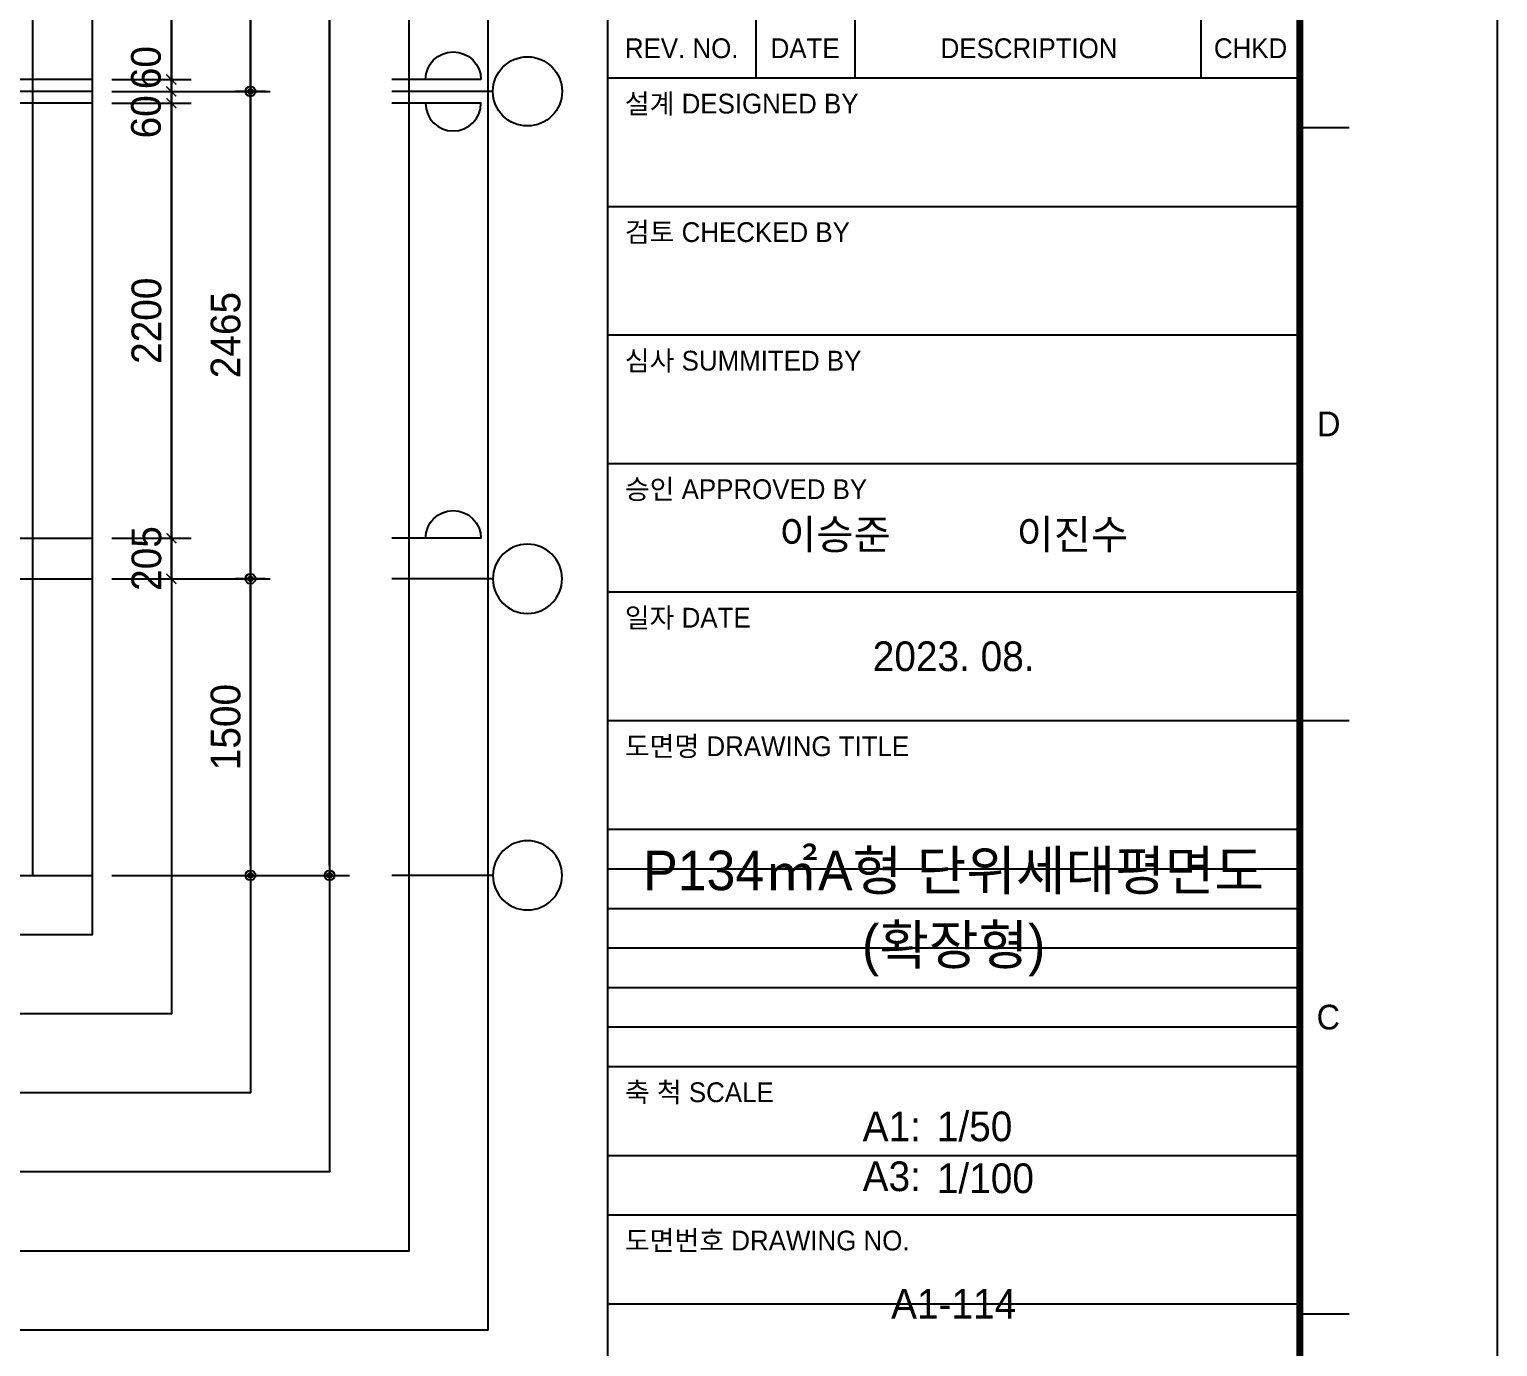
# Model space of a CAD drawing. Header units: millimetres. Extents: x -24416 to 92204, y -190080 to 23760.
# Drawn here: x 84781 to 92204, y -154697 to -148034 of the extents above; entities that cross this region are included whole.
import ezdxf
from ezdxf.enums import TextEntityAlignment as Align
from ezdxf.xclip import XClip

# ---------------------------------------------------------------- set-up
doc = ezdxf.new("R2010")
doc.units = ezdxf.units.MM
doc.header["$LTSCALE"] = 50
doc.header["$XCLIPFRAME"] = 0
doc.linetypes.add('AUDIT_D_220706163347-0', pattern=[0])
doc.linetypes.add('CEN', pattern=[62, 60, -1, 0, -1])
doc.layers.get('defpoints').update_dxf_attribs({"color": 139})
for name, color, linetype in [('00-FORM TEX', 3, 'Continuous'), ('A-치수', 7, 'AUDIT_D_220706163347-0'), ('AA-BORD-FORM', 7, 'Continuous'), ('AA-BORD-TEXT', 3, 'Continuous'), ('AA-XXXX-DIMS', 7, 'Continuous'), ('CEN_CON', 1, 'CEN'), ('CEN_WALL', 12, 'CEN'), ('DIM', 7, 'AUDIT_D_220706163347-0'), ('ELE3_CON', 7, 'Continuous')]:
    doc.layers.add(name, color=color, linetype=linetype)
doc.layers.add('MC', color=135, linetype='Continuous', plot=False)
doc.styles.add('HAUD01', font='Dotum.ttf')
doc.styles.add('맑은고딕', font='malgun.ttf', dxfattribs={"width": 0.9})
doc.dimstyles.new('DIM-50', dxfattribs={"dimscale": 50, "dimtxt": 3, "dimasz": 1, "dimexe": 2, "dimexo": 2, "dimgap": 1, "dimtad": 1, "dimdec": 0, "dimzin": 0, "dimdsep": 46, "dimtxsty": '맑은고딕', "dimblk1": 'DIMDOT', "dimblk2": 'DIMDOT', "dimsah": 1, "dimcen": 0.09, "dimdle": 2, "dimclrd": 7, "dimclre": 7, "dimclrt": 3, "dimadec": 0, "dimazin": 0, "dimtfac": 1, "dimtdec": 0, "dimtix": 1, "dimtmove": 2, "dimatfit": 3, "dimldrblk": 'DIMDOT', "dimfxl": 1, "dimtolj": 1, "dimtzin": 0, "dimarcsym": 0})
doc.dimstyles.new('MCDIM-50', dxfattribs={"dimscale": 50, "dimtxt": 3, "dimasz": 1, "dimexe": 2, "dimexo": 2, "dimgap": 1, "dimtad": 1, "dimdec": 0, "dimzin": 0, "dimdsep": 46, "dimtxsty": '맑은고딕', "dimblk1": 'ARCHTICK', "dimblk2": 'ARCHTICK', "dimsah": 1, "dimcen": 0.09, "dimdle": 2, "dimclrd": 7, "dimclre": 7, "dimclrt": 3, "dimadec": 0, "dimazin": 0, "dimtfac": 1, "dimtdec": 0, "dimtix": 1, "dimtmove": 2, "dimatfit": 3, "dimldrblk": 'ARCHTICK', "dimfxl": 1, "dimtolj": 1, "dimtzin": 0, "dimarcsym": 0})

# ---------------------------------------------------------------- blocks, each defined once
blk = doc.blocks.new('U-131A(확장)2', base_point=(284085.3, -82263.2))
at = {"layer": 'CEN_CON'}
blk.add_line((299020.3, -82263.2), (314255.3, -82263.2), dxfattribs=at)
at = {"layer": 'CEN_WALL'}
for p, q in [((314255.3, -78298.2), (299325.3, -78298.2)), ((299020.3, -80763.2), (314255.3, -80763.2))]:
    blk.add_line(p, q, dxfattribs=at)
at = {"layer": 'ELE3_CON'}
for p, q in [((313955.3, -82263.2), (313955.3, -72518.2)), ((309905.3, -82263.2), (313955.3, -82263.2))]:
    blk.add_line(p, q, dxfattribs=at)
at = {"layer": 'MC'}
for p, q in [((314255.3, -78238.2), (299020.3, -78238.2)), ((314255.3, -78358.2), (299020.3, -78358.2)), ((299020.3, -80558.2), (314255.3, -80558.2))]:
    blk.add_line(p, q, dxfattribs=at)
blk = doc.blocks.new('DIMDOT')
at = {"layer": 'AA-XXXX-DIMS'}
for p, q in [((0, -1.5), (0, 1.5)), ((-1.5, 0), (1.5, 0))]:
    blk.add_line(p, q, dxfattribs=at)
for radius in [0.5, 0.25]:
    blk.add_circle((0, 0), radius, dxfattribs=at)
blk = doc.blocks.new('*D280')
at = {"layer": 'defpoints', "color": 0, "transparency": 16777216}
for p in [(34944.9, -174573.2), (35744.9, -174573.2), (34944.9, -176073.2)]:
    blk.add_point(p, dxfattribs=at)
at = {"layer": 'DIM', "color": 7, "lineweight": -2, "transparency": 16777216}
for p, q in [((35044.9, -174573.2), (35844.9, -174573.2)), ((35744.9, -176023.2), (35744.9, -174623.2)), ((35044.9, -176073.2), (35844.9, -176073.2))]:
    blk.add_line(p, q, dxfattribs=at)
at = {"layer": 'DIM', "color": 7, "lineweight": -2, "transparency": 16777216, "xscale": 50, "yscale": 50, "zscale": 50}
for p, rotation in [((35744.9, -174573.2), 90), ((35744.9, -176073.2), 270)]:
    blk.add_blockref('DIMDOT', p, dxfattribs=dict(at, rotation=rotation))
at = {"layer": 'DIM', "color": 3, "transparency": 16777216, "insert": (35619.8, -175323.2), "char_height": 150, "attachment_point": 5, "rotation": 90, "style": 'HAUD01'}
blk.add_mtext('\\A1;1500', dxfattribs=at)
blk = doc.blocks.new('*D281')
at = {"layer": 'defpoints', "color": 0, "transparency": 16777216}
for p in [(34944.9, -172108.2), (35744.9, -172108.2), (34944.9, -174573.2)]:
    blk.add_point(p, dxfattribs=at)
at = {"layer": 'DIM', "color": 7, "lineweight": -2, "transparency": 16777216}
for p, q in [((35044.9, -172108.2), (35844.9, -172108.2)), ((35744.9, -174523.2), (35744.9, -172158.2)), ((35044.9, -174573.2), (35844.9, -174573.2))]:
    blk.add_line(p, q, dxfattribs=at)
at = {"layer": 'DIM', "color": 7, "lineweight": -2, "transparency": 16777216, "xscale": 50, "yscale": 50, "zscale": 50}
for p, rotation in [((35744.9, -172108.2), 90), ((35744.9, -174573.2), 270)]:
    blk.add_blockref('DIMDOT', p, dxfattribs=dict(at, rotation=rotation))
at = {"layer": 'DIM', "color": 3, "transparency": 16777216, "insert": (35619.8, -173340.7), "char_height": 150, "attachment_point": 5, "rotation": 90, "style": 'HAUD01'}
blk.add_mtext('\\A1;2465', dxfattribs=at)
blk = doc.blocks.new('*D282')
at = {"layer": 'defpoints', "color": 0, "transparency": 16777216}
for p in [(34944.9, -167488.2), (35744.9, -167488.2), (34944.9, -172108.2)]:
    blk.add_point(p, dxfattribs=at)
at = {"layer": 'DIM', "color": 7, "lineweight": -2, "transparency": 16777216}
for p, q in [((35044.9, -167488.2), (35844.9, -167488.2)), ((35744.9, -172058.2), (35744.9, -167538.2)), ((35044.9, -172108.2), (35844.9, -172108.2))]:
    blk.add_line(p, q, dxfattribs=at)
at = {"layer": 'DIM', "color": 7, "lineweight": -2, "transparency": 16777216, "xscale": 50, "yscale": 50, "zscale": 50}
for p, rotation in [((35744.9, -167488.2), 90), ((35744.9, -172108.2), 270)]:
    blk.add_blockref('DIMDOT', p, dxfattribs=dict(at, rotation=rotation))
at = {"layer": 'DIM', "color": 3, "transparency": 16777216, "insert": (35619.8, -169798.2), "char_height": 150, "attachment_point": 5, "rotation": 90, "style": 'HAUD01'}
blk.add_mtext('\\A1;4620', dxfattribs=at)
blk = doc.blocks.new('*D285')
at = {"layer": 'defpoints', "color": 0, "transparency": 16777216}
for p in [(34944.9, -165738.2), (36144.9, -165738.2), (34944.9, -176073.2)]:
    blk.add_point(p, dxfattribs=at)
at = {"layer": 'DIM', "color": 7, "lineweight": -2, "transparency": 16777216}
for p, q in [((35044.9, -165738.2), (36244.9, -165738.2)), ((36144.9, -176023.2), (36144.9, -165788.2)), ((35044.9, -176073.2), (36244.9, -176073.2))]:
    blk.add_line(p, q, dxfattribs=at)
at = {"layer": 'DIM', "color": 7, "lineweight": -2, "transparency": 16777216, "xscale": 50, "yscale": 50, "zscale": 50}
for p, rotation in [((36144.9, -165738.2), 90), ((36144.9, -176073.2), 270)]:
    blk.add_blockref('DIMDOT', p, dxfattribs=dict(at, rotation=rotation))
at = {"layer": 'DIM', "color": 3, "transparency": 16777216, "insert": (36019.8, -170905.7), "char_height": 150, "attachment_point": 5, "rotation": 90, "style": 'HAUD01'}
blk.add_mtext('\\A1;10335', dxfattribs=at)
blk = doc.blocks.new('_ArchTick')
at = {"color": 0, "linetype": 'ByBlock', "const_width": 0.15}
blk.add_lwpolyline([(-0.5, -0.5), (0.5, 0.5)], dxfattribs=at)
blk = doc.blocks.new('*D286')
at = {"layer": 'defpoints', "color": 0, "linetype": 'ByBlock', "transparency": 16777216}
for p in [(34944.9, -174368.2), (35344.9, -174368.2), (34944.9, -174573.2)]:
    blk.add_point(p, dxfattribs=at)
at = {"layer": 'DIM', "color": 7, "linetype": 'ByBlock', "lineweight": -2, "transparency": 16777216}
for p, q in [((35344.9, -174368.2), (35344.9, -174318.2)), ((35044.9, -174368.2), (35444.9, -174368.2)), ((35344.9, -174573.2), (35344.9, -174368.2)), ((35044.9, -174573.2), (35444.9, -174573.2)), ((35344.9, -174573.2), (35344.9, -174623.2))]:
    blk.add_line(p, q, dxfattribs=at)
at = {"layer": 'DIM', "color": 7, "linetype": 'ByBlock', "lineweight": -2, "transparency": 16777216, "xscale": 50, "yscale": 50, "zscale": 50}
for p, rotation in [((35344.9, -174368.2), 270), ((35344.9, -174573.2), 90)]:
    blk.add_blockref('_ArchTick', p, dxfattribs=dict(at, rotation=rotation))
at = {"layer": 'DIM', "color": 3, "linetype": 'ByBlock', "transparency": 16777216, "insert": (35219.8, -174470.7), "char_height": 150, "attachment_point": 5, "rotation": 90, "style": 'HAUD01'}
blk.add_mtext('\\A1;205', dxfattribs=at)
blk = doc.blocks.new('*D287')
at = {"layer": 'defpoints', "color": 0, "linetype": 'ByBlock', "transparency": 16777216}
for p in [(34944.9, -172168.2), (35344.9, -172168.2), (34944.9, -174368.2)]:
    blk.add_point(p, dxfattribs=at)
at = {"layer": 'DIM', "color": 7, "linetype": 'ByBlock', "lineweight": -2, "transparency": 16777216}
for p, q in [((35344.9, -174468.2), (35344.9, -172068.2)), ((35044.9, -172168.2), (35444.9, -172168.2)), ((35044.9, -174368.2), (35444.9, -174368.2))]:
    blk.add_line(p, q, dxfattribs=at)
at = {"layer": 'DIM', "color": 7, "linetype": 'ByBlock', "lineweight": -2, "transparency": 16777216, "xscale": 50, "yscale": 50, "zscale": 50}
for p, rotation in [((35344.9, -172168.2), 90), ((35344.9, -174368.2), 270)]:
    blk.add_blockref('_ArchTick', p, dxfattribs=dict(at, rotation=rotation))
at = {"layer": 'DIM', "color": 3, "linetype": 'ByBlock', "transparency": 16777216, "insert": (35219.8, -173268.2), "char_height": 150, "attachment_point": 5, "rotation": 90, "style": 'HAUD01'}
blk.add_mtext('\\A1;2200', dxfattribs=at)
blk = doc.blocks.new('*D288')
at = {"layer": 'defpoints', "color": 0, "linetype": 'ByBlock', "transparency": 16777216}
for p in [(34944.9, -172108.2), (35344.9, -172108.2), (34944.9, -172168.2)]:
    blk.add_point(p, dxfattribs=at)
at = {"layer": 'DIM', "color": 7, "linetype": 'ByBlock', "lineweight": -2, "transparency": 16777216}
for p, q in [((35344.9, -172108.2), (35344.9, -172058.2)), ((35044.9, -172108.2), (35444.9, -172108.2)), ((35344.9, -172168.2), (35344.9, -172108.2)), ((35044.9, -172168.2), (35444.9, -172168.2)), ((35344.9, -172168.2), (35344.9, -172218.2))]:
    blk.add_line(p, q, dxfattribs=at)
at = {"layer": 'DIM', "color": 7, "linetype": 'ByBlock', "lineweight": -2, "transparency": 16777216, "xscale": 50, "yscale": 50, "zscale": 50}
for p, rotation in [((35344.9, -172108.2), 270), ((35344.9, -172168.2), 90)]:
    blk.add_blockref('_ArchTick', p, dxfattribs=dict(at, rotation=rotation))
at = {"layer": 'DIM', "color": 3, "linetype": 'ByBlock', "transparency": 16777216, "insert": (35217.4, -172236.8), "char_height": 150, "attachment_point": 5, "rotation": 90, "style": 'HAUD01'}
blk.add_mtext('\\A1;60', dxfattribs=at)
blk = doc.blocks.new('*D289')
at = {"layer": 'defpoints', "color": 0, "linetype": 'ByBlock', "transparency": 16777216}
for p in [(34944.9, -172048.2), (35344.9, -172048.2), (34944.9, -172108.2)]:
    blk.add_point(p, dxfattribs=at)
at = {"layer": 'DIM', "color": 7, "linetype": 'ByBlock', "lineweight": -2, "transparency": 16777216}
for p, q in [((35044.9, -172048.2), (35444.9, -172048.2)), ((35344.9, -172048.2), (35344.9, -171998.2)), ((35344.9, -172108.2), (35344.9, -172048.2)), ((35044.9, -172108.2), (35444.9, -172108.2)), ((35344.9, -172108.2), (35344.9, -172158.2))]:
    blk.add_line(p, q, dxfattribs=at)
at = {"layer": 'DIM', "color": 7, "linetype": 'ByBlock', "lineweight": -2, "transparency": 16777216, "xscale": 50, "yscale": 50, "zscale": 50}
for p, rotation in [((35344.9, -172048.2), 270), ((35344.9, -172108.2), 90)]:
    blk.add_blockref('_ArchTick', p, dxfattribs=dict(at, rotation=rotation))
at = {"layer": 'DIM', "color": 3, "linetype": 'ByBlock', "transparency": 16777216, "insert": (35217.4, -171987.9), "char_height": 150, "attachment_point": 5, "rotation": 90, "style": 'HAUD01'}
blk.add_mtext('\\A1;60', dxfattribs=at)
blk = doc.blocks.new('*D290')
at = {"layer": 'defpoints', "color": 0, "linetype": 'ByBlock', "transparency": 16777216}
for p in [(34944.9, -167693.2), (35344.9, -167693.2), (34944.9, -172048.2)]:
    blk.add_point(p, dxfattribs=at)
at = {"layer": 'DIM', "color": 7, "linetype": 'ByBlock', "lineweight": -2, "transparency": 16777216}
for p, q in [((35344.9, -172148.2), (35344.9, -167593.2)), ((35044.9, -167693.2), (35444.9, -167693.2)), ((35044.9, -172048.2), (35444.9, -172048.2))]:
    blk.add_line(p, q, dxfattribs=at)
at = {"layer": 'DIM', "color": 7, "linetype": 'ByBlock', "lineweight": -2, "transparency": 16777216, "xscale": 50, "yscale": 50, "zscale": 50}
for p, rotation in [((35344.9, -167693.2), 90), ((35344.9, -172048.2), 270)]:
    blk.add_blockref('_ArchTick', p, dxfattribs=dict(at, rotation=rotation))
at = {"layer": 'DIM', "color": 3, "linetype": 'ByBlock', "transparency": 16777216, "insert": (35219.8, -169870.7), "char_height": 150, "attachment_point": 5, "rotation": 90, "style": 'HAUD01'}
blk.add_mtext('\\A1;4355', dxfattribs=at)
blk = doc.blocks.new('중심')
at = {"layer": 'DIM'}
blk.add_line((-350, 0), (0, 0), dxfattribs=at)
blk.add_circle((-470, 0), 120, dxfattribs=at)
blk = doc.blocks.new('XR-FORM 청주월명')
at = {"layer": 'AA-BORD-FORM', "color": 2}
for p, q in [((751, 577), (751, 17)), ((821, 237), (826, 237)), ((821, 177), (826, 177)), ((821, 117), (826, 117))]:
    blk.add_line(p, q, dxfattribs=at)
at = {"layer": 'AA-BORD-FORM', "color": 3}
for p, q in [((766, 252), (766, 242)), ((776, 252), (776, 242)), ((811, 252), (811, 242)), ((751, 242), (821, 242)), ((751, 229), (821, 229)), ((751, 216), (821, 216)), ((751, 203), (821, 203)), ((751, 190), (821, 190)), ((751, 177), (821, 177)), ((751, 142), (821, 142)), ((751, 127), (821, 127))]:
    blk.add_line(p, q, dxfattribs=at)
at = {"layer": 'AA-BORD-FORM', "color": 1}
blk.add_lwpolyline([(0, 0), (841, 0), (841, 594), (0, 594)], close=True, dxfattribs=at)
at = {"layer": 'AA-BORD-FORM', "color": 2, "const_width": 0.682}
blk.add_lwpolyline([(21, 17), (21, 577), (821, 577), (821, 17)], close=True, dxfattribs=at)
at = {"layer": 'defpoints'}
for p, q in [((751, 166), (821, 166)), ((751, 162), (821, 162)), ((751, 158), (821, 158)), ((751, 154), (821, 154)), ((751, 150), (821, 150)), ((751, 146), (821, 146)), ((751, 133), (821, 133)), ((751, 118), (821, 118))]:
    blk.add_line(p, q, dxfattribs=at)
at = {"layer": 'AA-BORD-TEXT', "color": 3, "style": 'HAUD01'}
for s, height, rotation, p in [('REV. NO.', 2, 360, (758.5, 245)), ('DATE', 2, 360, (770.98, 245)), ('DESCRIPTION', 2, 360, (793.62, 245)), ('CHKD', 2, 360, (816.02, 245)), ('이승준', 3, 0, (774, 195.82)), ('이진수', 3, 0, (798, 195.82)), ('2023. 08.', 3, 0, (786, 183.5))]:
    blk.add_text(s, height=height, rotation=rotation, dxfattribs=at).set_placement(p, align=Align.MIDDLE_CENTER)
for s, p in [('설계 DESIGNED BY', (752.75, 238.4)), ('검토 CHECKED BY', (752.75, 225.4)), ('심사 SUMMITED BY', (752.75, 212.4)), ('승인 APPROVED BY', (752.75, 199.4)), ('일자 DATE', (752.75, 186.4)), ('도면명 DRAWING TITLE', (752.75, 173.4)), ('축 척 SCALE', (752.75, 138.4)), ('도면번호 DRAWING NO.', (752.75, 123.4))]:
    blk.add_text(s, height=2, rotation=360, dxfattribs=at).set_placement(p)
at = {"layer": 'AA-BORD-TEXT', "color": 7, "style": 'HAUD01'}
for s, p in [('D', (823.93, 207)), ('C', (823.88, 147))]:
    blk.add_text(s, height=2.5, dxfattribs=at).set_placement(p, align=Align.MIDDLE_CENTER)
at = {"layer": 'AA-BORD-TEXT', "style": 'HAUD01'}
for s, p in [('A1:', (776.8, 134.45)), ('A3:', (776.8, 129.4))]:
    blk.add_text(s, height=3, dxfattribs=at).set_placement(p)
blk = doc.blocks.new('DIM-1108')
at = {"layer": 'DIM'}
for points in [[(36629.9, -172048.2, -1), (36909.9, -172048.2), (36459.9, -172048.2)], [(36629.9, -172168.2, 1), (36909.9, -172168.2), (36459.9, -172168.2)], [(36629.9, -174368.2, -1), (36909.9, -174368.2), (36459.9, -174368.2)]]:
    blk.add_lwpolyline(points, format="xyb", dxfattribs=at)
at = {"layer": 'A-치수', "xscale": 1.458333333333333, "yscale": 1.458333333333333, "zscale": 1.458333333333333, "rotation": 180}
blk.add_blockref('중심', (36459.9, -172108.2), dxfattribs=at)
at = {"layer": 'A-치수', "xscale": -1.458333333333333, "yscale": 1.458333333333333, "zscale": 1.458333333333333}
for p in [(36459.9, -174573.2), (36459.9, -176073.2)]:
    blk.add_blockref('중심', p, dxfattribs=at)
at = {"layer": 'DIM'}
for base, p1, p2, picture, middle in [((36144.9, -165738.2), (34944.9, -176073.2), (34944.9, -165738.2), '*D285', (36019.8, -170905.7)), ((35744.9, -167488.2), (34944.9, -172108.2), (34944.9, -167488.2), '*D282', (35619.8, -169798.2)), ((35744.9, -172108.2), (34944.9, -174573.2), (34944.9, -172108.2), '*D281', (35619.8, -173340.7)), ((35744.9, -174573.2), (34944.9, -176073.2), (34944.9, -174573.2), '*D280', (35619.8, -175323.2))]:
    dim = blk.add_linear_dim(base=base, p1=p1, p2=p2, angle=270, dimstyle='DIM-50', override={"dimscale": 50, "dimtxsty": 'HAUD01'}, dxfattribs=at)
    dim.commit()
    dim.dimension.update_dxf_attribs({"geometry": picture, "text_midpoint": middle})
at = {"layer": 'DIM', "linetype": 'ByBlock'}
for base, p1, p2, picture, middle in [((35344.9, -167693.2), (34944.9, -172048.2), (34944.9, -167693.2), '*D290', (35219.8, -169870.7)), ((35344.9, -172168.2), (34944.9, -174368.2), (34944.9, -172168.2), '*D287', (35219.8, -173268.2)), ((35344.9, -174368.2), (34944.9, -174573.2), (34944.9, -174368.2), '*D286', (35219.8, -174470.7))]:
    dim = blk.add_linear_dim(base=base, p1=p1, p2=p2, angle=270, dimstyle='MCDIM-50', override={"dimtxsty": 'HAUD01'}, dxfattribs=at)
    dim.commit()
    dim.dimension.update_dxf_attribs({"geometry": picture, "text_midpoint": middle})
for base, p1, p2, picture, middle in [((35344.9, -172048.2), (34944.9, -172108.2), (34944.9, -172048.2), '*D289', (35217.4, -171987.9)), ((35344.9, -172108.2), (34944.9, -172168.2), (34944.9, -172108.2), '*D288', (35217.4, -172236.8))]:
    dim = blk.add_linear_dim(base=base, p1=p1, p2=p2, angle=270, dimstyle='MCDIM-50', override={"dimtxsty": 'HAUD01'}, dxfattribs=at)
    dim.commit()
    dim.dimension.update_dxf_attribs({"geometry": picture, "text_midpoint": middle, "dimtype": 128})

msp = doc.modelspace()

# ---------------------------------------------------------------- linework, layer by layer
at = {"layer": 'defpoints'}
for points in [[(51582.7, -136888.2), (87098.8, -136888.2), (87098.8, -154613.2), (51582.7, -154613.2)], [(51982.7, -137288.2), (86698.8, -137288.2), (86698.8, -154213.2), (51982.7, -154213.2)], [(52382.7, -137688.2), (86298.8, -137688.2), (86298.8, -153813.2), (52382.7, -153813.2)], [(52782.7, -138088.2), (85898.8, -138088.2), (85898.8, -153413.2), (52782.7, -153413.2)], [(53182.7, -138488.2), (85498.8, -138488.2), (85498.8, -153013.2), (53182.7, -153013.2)], [(53582.7, -138888.2), (85098.8, -138888.2), (85098.8, -152613.2), (53582.7, -152613.2)]]:
    msp.add_lwpolyline(points, close=True, dxfattribs=at)

# ---------------------------------------------------------------- block references
msp.add_blockref('DIM-1108', (50153.9, 23760))
at = {"xscale": 50, "yscale": 50, "zscale": 50}
msp.add_blockref('XR-FORM 청주월명', (50153.9, -160380), dxfattribs=at)
ref = msp.add_blockref('U-131A(확장)2', (54928.8, -152313.2))
XClip(ref).set_block_clipping_path([(282739.2818310418, -82563.1562753955), (314255.3468844853, -68838.1562753955)])

# ---------------------------------------------------------------- texts
at = {"layer": '00-FORM TEX', "color": 3, "style": 'HAUD01'}
for s, p in [('P134㎡A형 단위세대평면도', (89453.9, -152280)), ('(확장형)', (89453.9, -152680))]:
    msp.add_text(s, height=200, dxfattribs=at).set_placement(p, align=Align.MIDDLE)
at = {"layer": '00-FORM TEX', "style": 'HAUD01'}
for s, p in [('1/50', (89368.8, -153657.6)), ('1/100', (89368.8, -153920))]:
    msp.add_text(s, height=150, dxfattribs=at).set_placement(p)
msp.add_text('A1-114', height=150, dxfattribs=at).set_placement((89453.9, -154480), align=Align.MIDDLE_CENTER)

doc.saveas('drawing.dxf')
